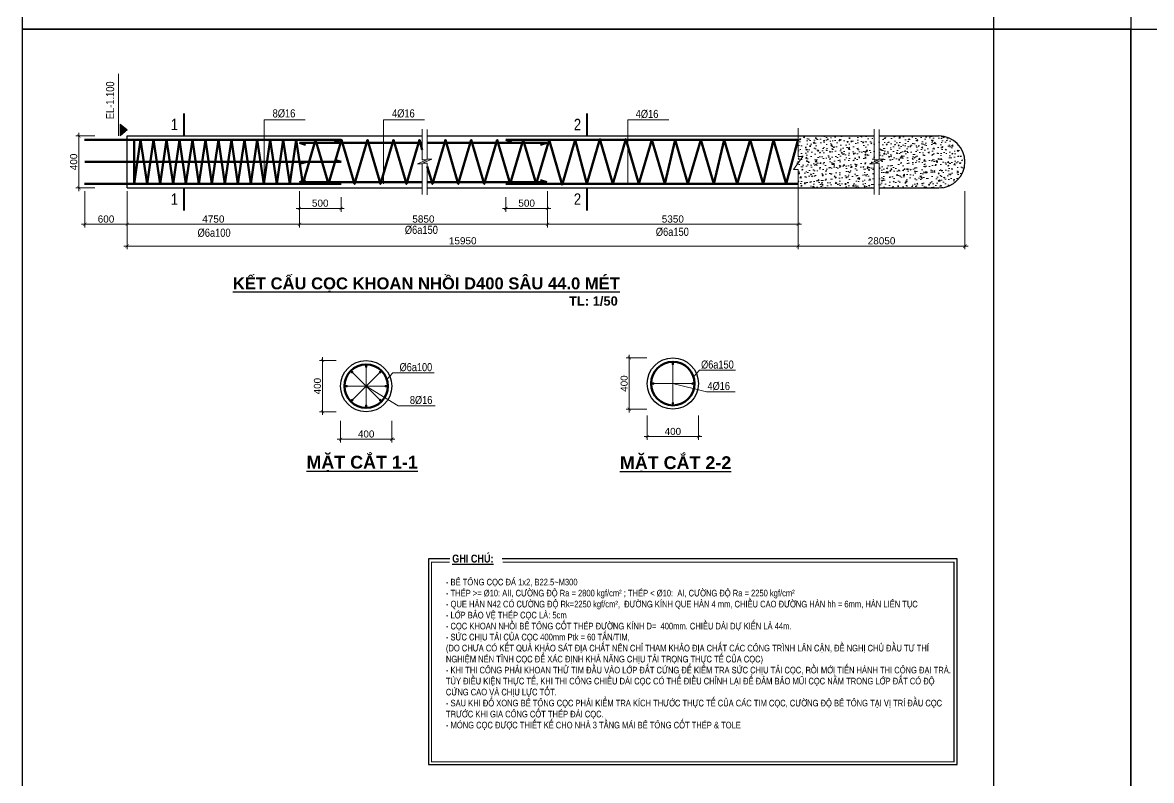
# Model space of a CAD drawing. Header units: millimetres. Extents: x 0 to 84000, y -29700 to 363007.
# Drawn here: x 0 to 42780, y 209135 to 237850 of the extents above; entities that cross this region are included whole.
import ezdxf
from ezdxf.enums import TextEntityAlignment as Align

# ---------------------------------------------------------------- set-up
doc = ezdxf.new("R2010")
doc.units = ezdxf.units.MM
for name, color, linetype, lineweight in [('- Blur line', 8, 'Continuous', 13), ('- Border', 7, 'Continuous', 25), ('- Dims', 8, 'Continuous', 13), ('- Hatch', 251, 'Continuous', 13), ('- Note', 9, 'Continuous', 13), ('- RebarL', 6, 'Continuous', 60), ('- Text thin', 3, 'Continuous', 25)]:
    doc.layers.add(name, color=color, linetype=linetype, lineweight=lineweight)
doc.styles.add('B-Arial', font='arialbd.ttf')
doc.styles.add('PHI', font='ARIALN.TTF')
doc.styles.add('R-Arial', font='arial.ttf')
doc.styles.add('R-Helve Condense', font='VHELVCN.TTF')
doc.dimstyles.new('SC-100', dxfattribs={"dimtxt": 220, "dimasz": 100, "dimexe": 100, "dimexo": 200, "dimgap": 60, "dimtad": 1, "dimdec": 0, "dimzin": 0, "dimdsep": 46, "dimtxsty": 'R-Arial', "dimblk": 'ARCHTICK', "dimcen": 0.5, "dimdle": 100, "dimclrd": 256, "dimclre": 256, "dimclrt": 4, "dimadec": 0, "dimazin": 0, "dimtfac": 1, "dimtdec": 0, "dimtix": 1, "dimtmove": 0, "dimatfit": 3, "dimfxl": 1, "dimtolj": 1, "dimtzin": 0, "dimlwd": -1, "dimlwe": -1, "dimarcsym": 0})
doc.dimstyles.new('SC-25-100', dxfattribs={"dimtxt": 220, "dimasz": 100, "dimexe": 100, "dimexo": 200, "dimgap": 50, "dimtad": 1, "dimdec": 0, "dimlfac": 0.25, "dimzin": 0, "dimdsep": 46, "dimtxsty": 'R-Arial', "dimblk": 'ARCHTICK', "dimcen": 0.5, "dimdle": 100, "dimclrd": 256, "dimclre": 256, "dimclrt": 4, "dimadec": 0, "dimazin": 0, "dimtfac": 1, "dimtdec": 0, "dimtix": 1, "dimtmove": 0, "dimatfit": 3, "dimfxl": 1, "dimtolj": 1, "dimtzin": 0, "dimlwd": -1, "dimlwe": -1, "dimarcsym": 0})

# ---------------------------------------------------------------- blocks, each defined once
blk = doc.blocks.new('_ArchTick')
at = {"color": 0, "linetype": 'ByBlock', "const_width": 0.15}
blk.add_lwpolyline([(-0.5, -0.5), (0.5, 0.5)], dxfattribs=at)
blk = doc.blocks.new('*D621')
at = {"layer": '- Dims', "ltscale": 200, "transparency": 16777216}
for p, q in [((3084, 3886), (3084, 2767)), ((8395, 3886), (8395, 2767)), ((2984, 2867), (8495, 2867))]:
    blk.add_line(p, q, dxfattribs=at)
at = {"layer": 'Defpoints', "color": 0, "ltscale": 200, "transparency": 16777216}
for p in [(3084, 4086), (8395, 4086), (8395, 2867)]:
    blk.add_point(p, dxfattribs=at)
at = {"layer": '- Dims', "ltscale": 200, "transparency": 16777216, "xscale": 100, "yscale": 100, "zscale": 100, "rotation": 180}
blk.add_blockref('_ArchTick', (3084, 2867), dxfattribs=at)
at = {"layer": '- Dims', "ltscale": 200, "transparency": 16777216, "xscale": 100, "yscale": 100, "zscale": 100}
blk.add_blockref('_ArchTick', (8395, 2867), dxfattribs=at)
at = {"layer": '- Dims', "color": 4, "ltscale": 200, "transparency": 16777216, "insert": (5740, 3029), "char_height": 220, "attachment_point": 5, "style": 'R-Arial'}
blk.add_mtext('\\A1;4750', dxfattribs=at)
blk = doc.blocks.new('*D613')
at = {"layer": '- Dims', "ltscale": 200, "transparency": 16777216}
for p, q in [((1774, 3886), (1774, 2767)), ((3084, 3886), (3084, 2767)), ((3184, 2867), (1674, 2867))]:
    blk.add_line(p, q, dxfattribs=at)
at = {"layer": 'Defpoints', "color": 0, "ltscale": 200, "transparency": 16777216}
for p in [(1774, 4086), (3084, 4086), (1774, 2867)]:
    blk.add_point(p, dxfattribs=at)
at = {"layer": '- Dims', "ltscale": 200, "transparency": 16777216, "xscale": 100, "yscale": 100, "zscale": 100, "rotation": 180}
blk.add_blockref('_ArchTick', (1774, 2867), dxfattribs=at)
at = {"layer": '- Dims', "ltscale": 200, "transparency": 16777216, "xscale": 100, "yscale": 100, "zscale": 100}
blk.add_blockref('_ArchTick', (3084, 2867), dxfattribs=at)
at = {"layer": '- Dims', "color": 4, "ltscale": 200, "transparency": 16777216, "insert": (2429, 3029), "char_height": 220, "attachment_point": 5, "style": 'R-Arial'}
blk.add_mtext('\\A1;600', dxfattribs=at)
blk = doc.blocks.new('*D614')
at = {"layer": '- Dims', "ltscale": 200, "transparency": 16777216}
for p, q in [((16046, 3886), (16046, 2767)), ((23780, 3886), (23780, 2767)), ((23880, 2867), (15946, 2867))]:
    blk.add_line(p, q, dxfattribs=at)
at = {"layer": 'Defpoints', "color": 0, "ltscale": 200, "transparency": 16777216}
for p in [(16046, 4086), (23780, 4086), (16046, 2867)]:
    blk.add_point(p, dxfattribs=at)
at = {"layer": '- Dims', "ltscale": 200, "transparency": 16777216, "xscale": 100, "yscale": 100, "zscale": 100, "rotation": 180}
blk.add_blockref('_ArchTick', (16046, 2867), dxfattribs=at)
at = {"layer": '- Dims', "ltscale": 200, "transparency": 16777216, "xscale": 100, "yscale": 100, "zscale": 100}
blk.add_blockref('_ArchTick', (23780, 2867), dxfattribs=at)
at = {"layer": '- Dims', "color": 4, "ltscale": 200, "transparency": 16777216, "insert": (19913, 3029), "char_height": 220, "attachment_point": 5, "style": 'R-Arial'}
blk.add_mtext('\\A1;5350', dxfattribs=at)
blk = doc.blocks.new('*D615')
at = {"layer": '- Dims', "ltscale": 200, "transparency": 16777216}
for p, q in [((8395, 3886), (8395, 2767)), ((16046, 3886), (16046, 2767)), ((16146, 2867), (8295, 2867))]:
    blk.add_line(p, q, dxfattribs=at)
at = {"layer": 'Defpoints', "color": 0, "ltscale": 200, "transparency": 16777216}
for p in [(8395, 4086), (16046, 4086), (8395, 2867)]:
    blk.add_point(p, dxfattribs=at)
at = {"layer": '- Dims', "ltscale": 200, "transparency": 16777216, "xscale": 100, "yscale": 100, "zscale": 100, "rotation": 180}
blk.add_blockref('_ArchTick', (8395, 2867), dxfattribs=at)
at = {"layer": '- Dims', "ltscale": 200, "transparency": 16777216, "xscale": 100, "yscale": 100, "zscale": 100}
blk.add_blockref('_ArchTick', (16046, 2867), dxfattribs=at)
at = {"layer": '- Dims', "color": 4, "ltscale": 200, "transparency": 16777216, "insert": (12220, 3029), "char_height": 220, "attachment_point": 5, "style": 'R-Arial'}
blk.add_mtext('\\A1;5850', dxfattribs=at)
blk = doc.blocks.new('*D616')
at = {"layer": '- Dims', "ltscale": 200, "transparency": 16777216}
for p, q in [((3084, 3886), (3084, 2096)), ((23780, 3886), (23780, 2096)), ((23880, 2196), (2984, 2196))]:
    blk.add_line(p, q, dxfattribs=at)
at = {"layer": 'Defpoints', "color": 0, "ltscale": 200, "transparency": 16777216}
for p in [(3084, 4086), (23780, 4086), (3084, 2196)]:
    blk.add_point(p, dxfattribs=at)
at = {"layer": '- Dims', "ltscale": 200, "transparency": 16777216, "xscale": 100, "yscale": 100, "zscale": 100, "rotation": 180}
blk.add_blockref('_ArchTick', (3084, 2196), dxfattribs=at)
at = {"layer": '- Dims', "ltscale": 200, "transparency": 16777216, "xscale": 100, "yscale": 100, "zscale": 100}
blk.add_blockref('_ArchTick', (23780, 2196), dxfattribs=at)
at = {"layer": '- Dims', "color": 4, "ltscale": 200, "transparency": 16777216, "insert": (13432, 2358), "char_height": 220, "attachment_point": 5, "style": 'R-Arial'}
blk.add_mtext('\\A1;15950', dxfattribs=at)
blk = doc.blocks.new('*D617')
at = {"layer": '- Dims', "ltscale": 200, "transparency": 16777216}
for p, q in [((23780, 3886), (23780, 2096)), ((28923, 3886), (28923, 2096)), ((23680, 2196), (29023, 2196))]:
    blk.add_line(p, q, dxfattribs=at)
at = {"layer": 'Defpoints', "color": 0, "ltscale": 200, "transparency": 16777216}
for p in [(23780, 4086), (28923, 4086), (28923, 2196)]:
    blk.add_point(p, dxfattribs=at)
at = {"layer": '- Dims', "ltscale": 200, "transparency": 16777216, "xscale": 100, "yscale": 100, "zscale": 100, "rotation": 180}
blk.add_blockref('_ArchTick', (23780, 2196), dxfattribs=at)
at = {"layer": '- Dims', "ltscale": 200, "transparency": 16777216, "xscale": 100, "yscale": 100, "zscale": 100}
blk.add_blockref('_ArchTick', (28923, 2196), dxfattribs=at)
at = {"layer": '- Dims', "color": 4, "ltscale": 200, "transparency": 16777216, "insert": (26351, 2358), "char_height": 220, "attachment_point": 5, "style": 'R-Arial'}
blk.add_mtext('\\A1;28050', dxfattribs=at)
blk = doc.blocks.new('*D618')
at = {"layer": '- Dims', "ltscale": 200, "transparency": 16777216}
for p, q in [((8395, 3709), (8395, 3255)), ((9679, 3709), (9679, 3255)), ((9779, 3355), (8295, 3355))]:
    blk.add_line(p, q, dxfattribs=at)
at = {"layer": 'Defpoints', "color": 0, "ltscale": 200, "transparency": 16777216}
for p in [(8395, 3909), (9679, 3909), (8395, 3355)]:
    blk.add_point(p, dxfattribs=at)
at = {"layer": '- Dims', "ltscale": 200, "transparency": 16777216, "xscale": 100, "yscale": 100, "zscale": 100, "rotation": 180}
blk.add_blockref('_ArchTick', (8395, 3355), dxfattribs=at)
at = {"layer": '- Dims', "ltscale": 200, "transparency": 16777216, "xscale": 100, "yscale": 100, "zscale": 100}
blk.add_blockref('_ArchTick', (9679, 3355), dxfattribs=at)
at = {"layer": '- Dims', "color": 4, "ltscale": 200, "transparency": 16777216, "insert": (9037, 3518), "char_height": 220, "attachment_point": 5, "style": 'R-Arial'}
blk.add_mtext('\\A1;500', dxfattribs=at)
blk = doc.blocks.new('*D619')
at = {"layer": '- Dims', "ltscale": 60, "transparency": 16777216}
for p, q in [((14762, 3709), (14762, 3255)), ((16046, 3709), (16046, 3255)), ((16146, 3355), (14662, 3355))]:
    blk.add_line(p, q, dxfattribs=at)
at = {"layer": 'Defpoints', "color": 0, "ltscale": 60, "transparency": 16777216}
for p in [(14762, 3909), (16046, 3909), (14762, 3355)]:
    blk.add_point(p, dxfattribs=at)
at = {"layer": '- Dims', "ltscale": 60, "transparency": 16777216, "xscale": 100, "yscale": 100, "zscale": 100, "rotation": 180}
blk.add_blockref('_ArchTick', (14762, 3355), dxfattribs=at)
at = {"layer": '- Dims', "ltscale": 60, "transparency": 16777216, "xscale": 100, "yscale": 100, "zscale": 100}
blk.add_blockref('_ArchTick', (16046, 3355), dxfattribs=at)
at = {"layer": '- Dims', "color": 4, "ltscale": 60, "transparency": 16777216, "insert": (15404, 3518), "char_height": 220, "attachment_point": 5, "style": 'R-Arial'}
blk.add_mtext('\\A1;500', dxfattribs=at)
blk = doc.blocks.new('*D620')
at = {"layer": '- Dims', "ltscale": 200, "transparency": 16777216}
for p, q in [((2086, 5591), (1495, 5591)), ((1595, 3891), (1595, 5691)), ((2086, 3991), (1495, 3991))]:
    blk.add_line(p, q, dxfattribs=at)
at = {"layer": 'Defpoints', "color": 0, "ltscale": 200, "transparency": 16777216}
for p in [(1595, 5591), (2286, 5591), (2286, 3991)]:
    blk.add_point(p, dxfattribs=at)
at = {"layer": '- Dims', "ltscale": 200, "transparency": 16777216, "xscale": 100, "yscale": 100, "zscale": 100}
for p, rotation in [((1595, 5591), 89.99999999999999), ((1595, 3991), 270)]:
    blk.add_blockref('_ArchTick', p, dxfattribs=dict(at, rotation=rotation))
at = {"layer": '- Dims', "color": 4, "ltscale": 200, "transparency": 16777216, "insert": (1432, 4791), "char_height": 220, "attachment_point": 5, "rotation": 90, "style": 'R-Arial'}
blk.add_mtext('\\A1;400', dxfattribs=at)
blk = doc.blocks.new('Cut symbol')
at = {"layer": '- Note', "color": 7, "ltscale": 100, "const_width": 60}
blk.add_lwpolyline([(-351, -257), (349, -257)], dxfattribs=at)
at = {"layer": '- Text thin', "style": 'R-Helve Condense', "flags": 4}
blk.add_attdef('A', text='', height=350, dxfattribs=at).set_placement((3, 39), align=Align.MIDDLE_CENTER)
blk = doc.blocks.new('*U13')
blk.add_line((-182, 273), (1730, 273))
blk.add_lwpolyline([(-182, 219), (182, 219), (0, 0), (-182, 219)])
blk.add_solid([(-182, 219), (0, 0), (182, 219)])
at = {"layer": '- Text thin', "style": 'R-Helve Condense', "flags": 8}
for tag, p in [('FL%%P0.000', (334, 529)), ('EL%%P0.000', (334, 68))]:
    blk.add_attdef(tag, text='', height=250, dxfattribs=at).set_placement(p, align=Align.MIDDLE_LEFT)
blk.add_attdef('STOREY', text='', height=250, dxfattribs=at).set_placement((3414, 547), align=Align.MIDDLE_RIGHT)
blk = doc.blocks.new('*D596')
at = {"layer": '- Dims', "ltscale": 200, "transparency": 16777216}
for p, q in [((1129, 2097), (1129, 1425)), ((2729, 2097), (2729, 1425)), ((1029, 1525), (2829, 1525))]:
    blk.add_line(p, q, dxfattribs=at)
at = {"layer": 'Defpoints', "color": 0, "ltscale": 200, "transparency": 16777216}
for p in [(1129, 2297), (2729, 2297), (2729, 1525)]:
    blk.add_point(p, dxfattribs=at)
at = {"layer": '- Dims', "ltscale": 200, "transparency": 16777216, "xscale": 100, "yscale": 100, "zscale": 100, "rotation": 180}
blk.add_blockref('_ArchTick', (1129, 1525), dxfattribs=at)
at = {"layer": '- Dims', "ltscale": 200, "transparency": 16777216, "xscale": 100, "yscale": 100, "zscale": 100}
blk.add_blockref('_ArchTick', (2729, 1525), dxfattribs=at)
at = {"layer": '- Dims', "color": 4, "ltscale": 200, "transparency": 16777216, "insert": (1929, 1687), "char_height": 220, "attachment_point": 5, "style": 'R-Arial'}
blk.add_mtext('\\A1;400', dxfattribs=at)
blk = doc.blocks.new('*D597')
at = {"layer": '- Dims', "ltscale": 200, "transparency": 16777216}
for p, q in [((996, 3982), (469, 3982)), ((569, 2282), (569, 4082)), ((996, 2382), (469, 2382))]:
    blk.add_line(p, q, dxfattribs=at)
at = {"layer": 'Defpoints', "color": 0, "ltscale": 200, "transparency": 16777216}
for p in [(569, 3982), (1196, 3982), (1196, 2382)]:
    blk.add_point(p, dxfattribs=at)
at = {"layer": '- Dims', "ltscale": 200, "transparency": 16777216, "xscale": 100, "yscale": 100, "zscale": 100}
for p, rotation in [((569, 3982), 90), ((569, 2382), 270)]:
    blk.add_blockref('_ArchTick', p, dxfattribs=dict(at, rotation=rotation))
at = {"layer": '- Dims', "color": 4, "ltscale": 200, "transparency": 16777216, "insert": (407, 3182), "char_height": 220, "attachment_point": 5, "rotation": 90, "style": 'R-Arial'}
blk.add_mtext('\\A1;400', dxfattribs=at)
blk = doc.blocks.new('*D622')
at = {"layer": '- Dims', "ltscale": 200, "transparency": 16777216}
for p, q in [((1200, 2399), (1200, 1642)), ((2800, 2399), (2800, 1642)), ((1100, 1742), (2900, 1742))]:
    blk.add_line(p, q, dxfattribs=at)
at = {"layer": 'Defpoints', "color": 0, "ltscale": 200, "transparency": 16777216}
for p in [(1200, 2599), (2800, 2599), (2800, 1742)]:
    blk.add_point(p, dxfattribs=at)
at = {"layer": '- Dims', "ltscale": 200, "transparency": 16777216, "xscale": 100, "yscale": 100, "zscale": 100, "rotation": 180}
blk.add_blockref('_ArchTick', (1200, 1742), dxfattribs=at)
at = {"layer": '- Dims', "ltscale": 200, "transparency": 16777216, "xscale": 100, "yscale": 100, "zscale": 100}
blk.add_blockref('_ArchTick', (2800, 1742), dxfattribs=at)
at = {"layer": '- Dims', "color": 4, "ltscale": 200, "transparency": 16777216, "insert": (2000, 1904), "char_height": 220, "attachment_point": 5, "style": 'R-Arial'}
blk.add_mtext('\\A1;400', dxfattribs=at)
blk = doc.blocks.new('*D623')
at = {"layer": '- Dims', "ltscale": 200, "transparency": 16777216}
for p, q in [((640, 2499), (640, 4299)), ((1190, 4199), (540, 4199)), ((1190, 2599), (540, 2599))]:
    blk.add_line(p, q, dxfattribs=at)
at = {"layer": 'Defpoints', "color": 0, "ltscale": 200, "transparency": 16777216}
for p in [(640, 4199), (1390, 4199), (1390, 2599)]:
    blk.add_point(p, dxfattribs=at)
at = {"layer": '- Dims', "ltscale": 200, "transparency": 16777216, "xscale": 100, "yscale": 100, "zscale": 100}
for p, rotation in [((640, 4199), 90), ((640, 2599), 270)]:
    blk.add_blockref('_ArchTick', p, dxfattribs=dict(at, rotation=rotation))
at = {"layer": '- Dims', "color": 4, "ltscale": 200, "transparency": 16777216, "insert": (478, 3399), "char_height": 220, "attachment_point": 5, "rotation": 90, "style": 'R-Arial'}
blk.add_mtext('\\A1;400', dxfattribs=at)
blk = doc.blocks.new('A$C3BCA2726')
at = {"layer": '- Hatch'}
h = blk.add_hatch(dxfattribs=at)
h.set_pattern_fill('AR-CONC', color=256, scale=2, style=0)
h.set_pattern_definition([(50, (23635.9, 3990.96), (364.37, -31.878), [38.1, -419.1]), (355, (23635.9, 3990.96), (-70.486, 382.113), [30.48, -335.28]), (100.451, (23666.27, 3988.3), (293.885, 350.233), [32.38, -356.18]), (46.184, (23635.9, 4092.56), (542.158, -84.085), [57.15, -628.65]), (96.636, (23681.1, 4085.55), (474.81, 494.85), [48.57, -534.27]), (351.184, (23635.9, 4092.56), (474.81, 494.85), [45.72, -502.92]), (21, (23686.7, 4067.16), (303.23, -204.531), [38.1, -419.1]), (326, (23686.7, 4067.16), (123.604, 368.376), [30.48, -335.28]), (71.4514, (23711.98, 4050.1), (426.833, 163.846), [32.38, -356.18]), (37.5, (23635.91, 3990.96), (6.1772, 169.11), [0, -331.216, 0, -340.36, 0, -336.55]), (7.5, (23635.9, 3990.96), (133.6393, 200.361), [0, -194.056, 0, -323.596, 0, -128.27]), (327.5, (23522.62, 3990.96), (271.1812, -11.4575), [0, -127, 0, -396.24, 0, -525.78]), (317.5, (23471.82, 3990.96), (296.258, 50.853), [0, -165.1, 0, -263.144, 0, -373.38])])
edge = h.paths.add_edge_path()
edge.add_line((26277.4, 4749.9), (26277.4, 3991))
edge.add_line((26277.4, 3991), (28122.6, 3991))
edge.add_arc((28122.6, 4791), 800, 270, 450)
edge.add_line((28122.6, 5591), (26277.4, 5591))
edge.add_line((26277.4, 5591), (26277.4, 4873))
edge.add_line((26277.4, 4873), (26421.4, 4873))
edge.add_line((26421.4, 4873), (26133.4, 4749.9))
edge.add_line((26133.4, 4749.9), (26277.4, 4749.9))
h.paths.add_polyline_path([(26126.5, 3991), (26126.5, 4729.4), (25982.5, 4729.4), (26270.5, 4852.5), (26126.5, 4852.5), (26126.5, 5591), (23779.9, 5591), (23779.9, 4852.5), (23923.9, 4852.5), (23635.9, 4729.4), (23779.9, 4729.4), (23779.9, 3991)])
at = {"layer": '- Blur line', "ltscale": 200}
for points in [[(12185.4, 3788), (12185.4, 4729.4), (12041.4, 4729.4), (12329.4, 4852.5), (12185.4, 4852.5), (12185.4, 5796.5)], [(12336.4, 3777), (12336.4, 4749.9), (12192.4, 4749.9), (12480.4, 4873), (12336.4, 4873), (12336.4, 5791.5)], [(23779.9, 3750.5), (23779.9, 4552.9), (23635.9, 4552.9), (23923.9, 4962.5), (23779.9, 4962.5), (23779.9, 5829.5)], [(26126.5, 3788), (26126.5, 4729.4), (25982.5, 4729.4), (26270.5, 4852.5), (26126.5, 4852.5), (26126.5, 5796.5)], [(26277.4, 3777), (26277.4, 4749.9), (26133.4, 4749.9), (26421.4, 4873), (26277.4, 4873), (26277.4, 5791.5)]]:
    blk.add_lwpolyline(points, dxfattribs=at)
at = {"layer": '- Border'}
for p, q in [((3084.4, 5591), (12185.4, 5591)), ((3084.4, 3991), (3084.4, 5591)), ((12336.4, 5591), (26126.5, 5591)), ((26277.4, 5591), (28122.6, 5591)), ((3084.4, 3991), (12185.4, 3991)), ((12336.4, 3991), (26126.5, 3991)), ((26277.4, 3991), (28122.6, 3991))]:
    blk.add_line(p, q, dxfattribs=at)
blk.add_arc((28122.6, 4791), 800, 270, 90, dxfattribs=at)
at = {"layer": '- RebarL', "ltscale": 2}
for p, q in [((8394.9, 5377.4), (8587.2, 5321.4)), ((9678.5, 5471), (9481.3, 5415.1)), ((14762.3, 5471), (14941.7, 5415.1)), ((16030.3, 5377.4), (15833.1, 5321.4)), ((8394.9, 4732.7), (8587.2, 4788.6)), ((9678.5, 4795.5), (9481.3, 4851.4)), ((8394.9, 4168.4), (8587.2, 4224.3)), ((16030.3, 4168.4), (15833.1, 4224.3)), ((9678.5, 4111), (9481.3, 4166.9)), ((14762.3, 4111), (14941.7, 4166.9))]:
    blk.add_line(p, q, dxfattribs=at)
for points in [[(9678.5, 5471), (1761.3, 5471)], [(8394.9, 5377.4), (12185.4, 5377.4)], [(12336.4, 5377.4), (16030.3, 5377.4)], [(14762.3, 5471), (23764.3, 5471)], [(1773.6, 4795.5), (9678.5, 4795.5)], [(9678.5, 4111), (1761.3, 4111)], [(8394.9, 4168.4), (12185.4, 4168.4)], [(12336.4, 4168.4), (16030.3, 4168.4)], [(14762.3, 4111), (23764.3, 4111)]]:
    blk.add_lwpolyline(points, dxfattribs=at)
at = {"layer": '- RebarL', "linetype": 'Continuous', "ltscale": 5}
for points in [[(3295.9, 5471), (3295.9, 4111), (3495.9, 5471), (3695.9, 4111), (3895.9, 5471), (4095.9, 4111), (4295.9, 5471), (4495.9, 4111), (4695.9, 5471), (4895.9, 4111), (5095.9, 5471), (5295.9, 4111), (5495.9, 5471), (5695.9, 4111), (5895.9, 5471), (6095.9, 4111), (6295.9, 5471), (6495.9, 4111), (6695.9, 5471), (6895.9, 4111), (7095.9, 5471), (7295.9, 4111), (7495.9, 5471), (7695.9, 4111), (7895.9, 5471), (8095.9, 4111), (8295.9, 5471), (8495.9, 4111), (8895.9, 5471), (9295.9, 4111), (9695.9, 5471), (10095.9, 4111), (10495.9, 5471), (10895.9, 4111), (11295.9, 5471), (11695.9, 4111), (12095.9, 5471), (12185.4, 5166.7)], [(12336.4, 4653.4), (12495.9, 4111), (12895.9, 5471), (13295.9, 4111), (13695.9, 5471), (14095.9, 4111), (14495.9, 5471), (14895.9, 4111), (15295.9, 5471), (15695.9, 4111), (16095.9, 5471), (16495.9, 4085.9), (16895.9, 5471), (17262.1, 4111), (17662.1, 5496), (18062.1, 4111), (18462.1, 5496), (18862.1, 4111), (19262.1, 5471), (19662.1, 4111), (19983.5, 5471), (20379.2, 4111), (20779.2, 5471), (21179.2, 4111), (21499.4, 5471), (21896.3, 4111), (22296.3, 5471), (22696.3, 4111), (23020.2, 5471), (23413.3, 4111), (23779.9, 5488)]]:
    blk.add_lwpolyline(points, dxfattribs=at)
at = {"layer": '- Border'}
ref = blk.add_blockref('Cut symbol', (4577.9, 5943.8), dxfattribs=dict(at, rotation=90))
ref.add_attrib('A', '1', dxfattribs={"layer": '- Text thin', "height": 350, "style": 'R-Helve Condense'}).set_placement((4538.5, 5946.6), align=Align.MIDDLE_CENTER)
ref = blk.add_blockref('Cut symbol', (17011.3, 5942.3), dxfattribs=dict(at, rotation=90))
ref.add_attrib('A', '2', dxfattribs={"layer": '- Text thin', "height": 350, "style": 'R-Helve Condense'}).set_placement((16971.9, 5945.1), align=Align.MIDDLE_CENTER)
ref = blk.add_blockref('Cut symbol', (4577.9, 3642.3), dxfattribs=dict(at, rotation=90))
ref.add_attrib('A', '1', dxfattribs={"layer": '- Text thin', "height": 350, "style": 'R-Helve Condense'}).set_placement((4538.5, 3645.1), align=Align.MIDDLE_CENTER)
ref = blk.add_blockref('Cut symbol', (17011.3, 3642.3), dxfattribs=dict(at, rotation=90))
ref.add_attrib('A', '2', dxfattribs={"layer": '- Text thin', "height": 350, "style": 'R-Helve Condense'}).set_placement((16971.9, 3645.1), align=Align.MIDDLE_CENTER)
at = {"layer": '- Note'}
ref = blk.add_blockref('*U13', (3084.4, 5776.7), dxfattribs=dict(at, rotation=90))
ref.add_attrib('FL%%P0.000', 'EL-1.100', dxfattribs={"layer": '- Text thin', "height": 250, "rotation": 90, "style": 'R-Helve Condense'}).set_placement((2555.4, 6110.8), align=Align.MIDDLE_LEFT)
at = {"layer": '- Text thin', "style": 'R-Helve Condense'}
for s, p in [('8Þ16', (7568.1, 6163.7)), ('4Þ16', (11250.1, 6163.7)), ('4Þ16', (18766.2, 6145.8))]:
    blk.add_text(s, height=250, dxfattribs=at).set_placement(p)
at = {"layer": '- Text thin', "ltscale": 2, "style": 'PHI'}
for s, p in [('%%C6a150', (11647.1, 2572.3)), ('%%C6a100', (5253.4, 2483.2)), ('%%C6a150', (19388.5, 2511.9))]:
    blk.add_text(s, height=250, dxfattribs=at).set_placement(p)
at = {"layer": '- Dims', "ltscale": 200}
for base, p1, p2, angle, text, picture, middle in [((1594.7, 5591), (2285.9, 3991), (2285.9, 5591), 90, '400', '*D620', (1432.4, 4791)), ((1773.6, 2866.5), (3084.4, 4085.9), (1773.6, 4085.9), 180, '600', '*D613', (2429, 3028.8)), ((3084.4, 2195.5), (23779.9, 4085.9), (3084.4, 4085.9), 180, '15950', '*D616', (13432.1, 2357.9)), ((8394.9, 2866.5), (16045.9, 4085.9), (8394.9, 4085.9), 180, '5850', '*D615', (12220.4, 3028.8)), ((8394.9, 3355.3), (9678.5, 3908.5), (8394.9, 3908.5), 180, '500', '*D618', (9036.7, 3517.6)), ((16045.9, 2866.5), (23779.9, 4085.9), (16045.9, 4085.9), 180, '5350', '*D614', (19912.9, 3028.9))]:
    dim = blk.add_linear_dim(base=base, p1=p1, p2=p2, angle=angle, text=text, dimstyle='SC-25-100', dxfattribs=at)
    dim.commit()
    dim.dimension.update_dxf_attribs({"geometry": picture, "text_midpoint": middle})
for base, p1, p2, text, picture, middle in [((8394.9, 2866.5), (3084.4, 4085.9), (8394.9, 4085.9), '4750', '*D621', (5739.6, 3028.8)), ((28922.6, 2195.5), (23779.9, 4085.9), (28922.6, 4085.9), '28050', '*D617', (26351.2, 2357.9))]:
    dim = blk.add_linear_dim(base=base, p1=p1, p2=p2, text=text, dimstyle='SC-25-100', dxfattribs=at)
    dim.commit()
    dim.dimension.update_dxf_attribs({"geometry": picture, "text_midpoint": middle})
at = {"layer": '- Dims', "ltscale": 60}
dim = blk.add_linear_dim(base=(14762.3, 3355.3), p1=(16045.9, 3908.5), p2=(14762.3, 3908.5), angle=180, text='500', dimstyle='SC-25-100', dxfattribs=at)
dim.commit()
dim.dimension.update_dxf_attribs({"geometry": '*D619', "text_midpoint": (15404.1, 3517.6)})
at = {"layer": '- Note', "ltscale": 100}
for points in [[(7305.5, 4111), (7305.5, 6089.7), (8568.6, 6089.7)], [(7305.5, 5471), (7305.5, 6089.7), (7849.3, 6089.7)], [(7305.5, 4795.5), (7305.5, 6089.7)], [(10987.4, 4111), (10987.4, 6089.7), (12250.6, 6089.7)], [(10987.4, 5471), (10987.4, 6089.7), (11531.3, 6089.7)], [(18522.2, 4111), (18522.2, 6089.7), (19785.3, 6089.7)], [(18522.2, 5471), (18522.2, 6089.7), (19066, 6089.7)]]:
    blk.add_leader(points, dimstyle='SC-100', override={"dimgap": 60, "dimtad": 0}, dxfattribs=at)
blk = doc.blocks.new('A$C39320FD0')
at = {"layer": '- Border', "ltscale": 400}
blk.add_circle((1929.1, 3181.9), 800, dxfattribs=at)
at = {"layer": '- Note', "ltscale": 2}
for q in [(1493.5, 3617.5), (1929.1, 3798), (2364.8, 3617.5), (1313, 3181.9), (1493.5, 2746.2), (1929.1, 2565.7), (2545.3, 3181.9), (2364.8, 2746.2)]:
    blk.add_line((1929.1, 3181.9), q, dxfattribs=at)
at = {"layer": '- RebarL', "ltscale": 100, "const_width": 40}
for points in [[(1479.3, 3631.7, 1), (1507.6, 3603.4, 1)], [(1507.6, 3603.4, 1), (1479.3, 3631.7, 1)], [(1929.1, 3818, 1), (1929.1, 3778, 1)], [(1929.1, 3778, 1), (1929.1, 3818, 1)], [(2379, 3631.7, 1), (2350.7, 3603.4, 1)], [(2350.7, 3603.4, 1), (2379, 3631.7, 1)], [(1293, 3181.9, 1), (1333, 3181.9, 1)], [(1333, 3181.9, 1), (1293, 3181.9, 1)], [(2565.3, 3181.9, 1), (2525.3, 3181.9, 1)], [(2525.3, 3181.9, 1), (2565.3, 3181.9, 1)], [(1479.3, 2732, 1), (1507.6, 2760.3, 1)], [(1507.6, 2760.3, 1), (1479.3, 2732, 1)], [(1929.1, 2545.7, 1), (1929.1, 2585.7, 1)], [(1929.1, 2585.7, 1), (1929.1, 2545.7, 1)], [(2379, 2732, 1), (2350.7, 2760.3, 1)], [(2350.7, 2760.3, 1), (2379, 2732, 1)]]:
    blk.add_lwpolyline(points, format="xyb", close=True, dxfattribs=at)
at = {"layer": '- RebarL', "ltscale": 2}
blk.add_circle((1929.1, 3181.9), 680, dxfattribs=at)
at = {"layer": '- Text thin'}
for s, height, style, p in [('Þ6a100', 250, 'R-Helve Condense', (2972.3, 3650.6)), ('8Þ16', 250, 'R-Helve Condense', (3295, 2625)), ('%%UMẶT CẮT 1-1', 400, 'B-Arial', (64.2, 607.3))]:
    blk.add_text(s, height=height, dxfattribs=dict(at, style=style)).set_placement(p)
at = {"layer": '- Dims', "ltscale": 200}
dim = blk.add_linear_dim(base=(569.2, 3981.9), p1=(1196, 2381.9), p2=(1196, 3981.9), angle=90, text='400', dimstyle='SC-25-100', dxfattribs=at)
dim.commit()
dim.dimension.update_dxf_attribs({"geometry": '*D597', "text_midpoint": (406.9, 3181.9)})
dim = blk.add_linear_dim(base=(2729.1, 1524.7), p1=(1129.1, 2296.6), p2=(2729.1, 2296.6), text='400', dimstyle='SC-25-100', dxfattribs=at)
dim.commit()
dim.dimension.update_dxf_attribs({"geometry": '*D596', "text_midpoint": (1929.1, 1687)})
at = {"layer": '- Note', "ltscale": 2}
for points in [[(2577.3, 3387.4), (2764.5, 3596.3), (4056.4, 3596.3)], [(1929.1, 3181.9), (2931.1, 2568.1), (4081, 2568.1)]]:
    blk.add_leader(points, dimstyle='SC-25-100', dxfattribs=at)
blk = doc.blocks.new('A$C6E9D7910')
at = {"layer": '- Border', "ltscale": 400}
blk.add_circle((2000.3, 3398.9), 800, dxfattribs=at)
at = {"layer": '- Note', "ltscale": 2}
for p in [(2000.3, 4015), (1384.2, 3398.9), (2000.3, 2782.7), (2616.5, 3398.9)]:
    blk.add_line(p, (2000.3, 3398.9), dxfattribs=at)
at = {"layer": '- RebarL', "ltscale": 100, "const_width": 40}
for points in [[(2000.3, 4035, 1), (2000.3, 3995, 1)], [(1364.2, 3398.9, -1), (1404.2, 3398.9, -1)], [(2636.5, 3398.9, 1), (2596.5, 3398.9, 1)], [(2000.3, 2762.7, -1), (2000.3, 2802.7, -1)]]:
    blk.add_lwpolyline(points, format="xyb", close=True, dxfattribs=at)
at = {"layer": '- RebarL', "ltscale": 2}
blk.add_circle((2000.3, 3398.9), 680, dxfattribs=at)
at = {"layer": '- Text thin'}
for s, height, style, p in [('Þ6a150', 250, 'R-Helve Condense', (2881.3, 3867.6)), ('4Þ16', 250, 'R-Helve Condense', (3082.1, 3198.9)), ('%%UMẶT CẮT 2-2', 400, 'B-Arial', (346.9, 728.6))]:
    blk.add_text(s, height=height, dxfattribs=dict(at, style=style)).set_placement(p)
at = {"layer": '- Dims', "ltscale": 200}
dim = blk.add_linear_dim(base=(640.4, 4198.9), p1=(1389.8, 2598.9), p2=(1389.8, 4198.9), angle=90, text='400', dimstyle='SC-25-100', dxfattribs=at)
dim.commit()
dim.dimension.update_dxf_attribs({"geometry": '*D623', "text_midpoint": (478, 3398.9)})
dim = blk.add_linear_dim(base=(2800.3, 1741.7), p1=(1200.3, 2598.9), p2=(2800.3, 2598.9), text='400', dimstyle='SC-25-100', dxfattribs=at)
dim.commit()
dim.dimension.update_dxf_attribs({"geometry": '*D622', "text_midpoint": (2000.3, 1904)})
at = {"layer": '- Note', "ltscale": 2}
for points in [[(2648.5, 3604.4), (2835.7, 3813.4), (3951.2, 3813.4)], [(2000.3, 3398.9), (3055.2, 3141.9), (3945.2, 3141.9)]]:
    blk.add_leader(points, dimstyle='SC-25-100', dxfattribs=at)

msp = doc.modelspace()

# ---------------------------------------------------------------- linework, layer by layer
at = {"layer": '- Border'}
msp.add_lwpolyline([(16190.4, 217525.2), (15377.5, 217525.2), (15377.5, 209744.7), (35419.5, 209744.7), (35419.5, 217525.2), (18178.3, 217525.2)], dxfattribs=at)
at = {"layer": '- Border', "ltscale": 2, "const_width": 42.5}
msp.add_lwpolyline([(16181, 217405.2), (15497.5, 217405.2), (15497.5, 209839.4), (35299.5, 209839.4), (35299.5, 217405.2), (18188.1, 217405.2)], dxfattribs=at)
at = {"layer": 'Defpoints'}
for points in [[(36800, 356400), (36800, 237600)], [(36800, 237600), (36800, -29700)]]:
    msp.add_lwpolyline(points, dxfattribs=at)
for points in [[(42000, 267300), (42000, 237600), (0, 237600), (0, 267300)], [(42000, 237600), (42000, 207900), (0, 207900), (0, 237600)], [(84000, 237600), (84000, 207900), (42000, 207900), (42000, 237600)]]:
    msp.add_lwpolyline(points, close=True, dxfattribs=at)

# ---------------------------------------------------------------- block references
at = {"layer": '- Border', "ltscale": 100}
for name, p, xscale, yscale, zscale in [('A$C3BCA2726', (177.4, 226683.8), 1.228617264981252, 1.228617264981252, 1.228617264981252), ('A$C6E9D7910', (22217.1, 220047.3), 1.213683121118013, 1.213683121118013, 1.213683121118013)]:
    msp.add_blockref(name, p, dxfattribs=dict(at, xscale=xscale, yscale=yscale, zscale=zscale))
at = {"layer": '- Border', "xscale": 1.213683121118017, "yscale": 1.213683121118017, "zscale": 1.213683121118017}
msp.add_blockref('A$C39320FD0', (10679.5, 220212.5), dxfattribs=at)

# ---------------------------------------------------------------- texts
at = {"layer": '- Text thin', "style": 'B-Arial'}
for s, height, p in [('%%UKẾT CẤU CỌC KHOAN NHỒI D400 SÂU 44.0 MÉT', 450, (7966.4, 227742.6)), ('TL: 1/50', 350, (20710.1, 227125.7))]:
    msp.add_text(s, height=height, dxfattribs=at).set_placement(p)
at = {"layer": '- Text thin', "insert": (16043.9, 217691.4), "char_height": 250, "width": 19127.473, "attachment_point": 1, "style": 'R-Helve Condense'}
msp.add_mtext('{\\fVNI-Helve-Condense|b1|i0|c0|p2;   \\H1.2x;\\LGHI CHUÙ: \\H0.83333x;\\P}\\P- BEÂ TOÂNG COÏC ÑAÙ 1x2, B22.5~M300\\P- THEÙP >= Þ10: AII, CÖÔØNG ÑOÄ Ra = 2800 kgf/cm² ; THEÙP < Þ10:  AI, CÖÔØNG ÑOÄ Ra = 2250 kgf/cm² \\P- QUE HAØN N42 COÙ CÖÔØNG ÑOÄ Rk=2250 kgf/cm²,  ÑÖÔØNG KÍNH QUE HAØN 4 mm, CHIEÀU CAO ÑÖÔØNG HAØN hh = 6mm, HAØN LIEÂN TUÏC  \\P- LÔÙP BAÛO VEÄ THEÙP COÏC LAØ: 5cm\\P- COÏC KHOAN NHOÀI BEÂ TOÂNG COÁT THEÙP ÑÖÔØNG KÍNH D=  400mm. CHIEÀU DAØI DÖÏ KIEÁN LAØ 44m.\\P- SÖÙC CHÒU TAÛI CUÛA COÏC 400mm Ptk = 60 TAÁN/TIM,\\P(DO CHÖA COÙ KEÁT QUAÛ KHAÛO SAÙT ÑÒA CHAÁT NEÂN CHÆ THAM KHAÛO ÑÒA CHAÁT CAÙC COÂNG TRÌNH LAÂN CAÄN, ÑEÀ NGHÒ CHUÛ ÑAÀU TÖ THÍ NGHIEÄM NEÙN TÓNH COÏC ÑEÅ XAÙC ÑÒNH KHAÛ NAÊNG CHÒU TAÛI TROÏNG THÖÏC TEÁ CUÛA COÏC)\\P- KHI THI COÂNG PHAÛI KHOAN THÖÛ TIM ÑAÀU VAØO LÔÙP ÑAÁT CÖÙNG ÑEÅ KIEÅM TRA SÖÙC CHÒU TAÛI COÏC, ROÀI MÔÙI TIEÁN HAØNH THI COÂNG ÑAÏI TRAØ. TUØY ÑIEÀU KIEÄN THÖÏC TEÁ, KHI THI COÂNG CHIEÀU DAØI COÏC COÙ THEÅ ÑIEÀU CHÆNH LAÏI ÑEÅ ÑAÛM BAÛO MUÕI COÏC NAÈM TRONG LÔÙP ÑAÁT COÙ ÑOÄ CÖÙNG CAO VAØ CHÒU LÖÏC TOÁT.\\P- SAU KHI ÑOÅ XONG BEÂ TOÂNG COÏC PHAÛI KIEÅM TRA KÍCH THÖÔÙC THÖÏC TEÁ CUÛA CAÙC TIM COÏC, CÖÔØNG ÑOÄ BEÂ TOÂNG TAÏI VÒ TRÍ ÑAÀU COÏC TRÖÔÙC KHI GIA COÂNG COÁT THEÙP ÑAØI COÏC.\\P- MOÙNG COÏC ÑÖÔÏC THIEÁT KEÁ CHO NHAØ 3 TAÀNG MAÙI BEÂ TOÂNG COÁT THEÙP & TOLE', dxfattribs=at)

doc.saveas('drawing.dxf')
